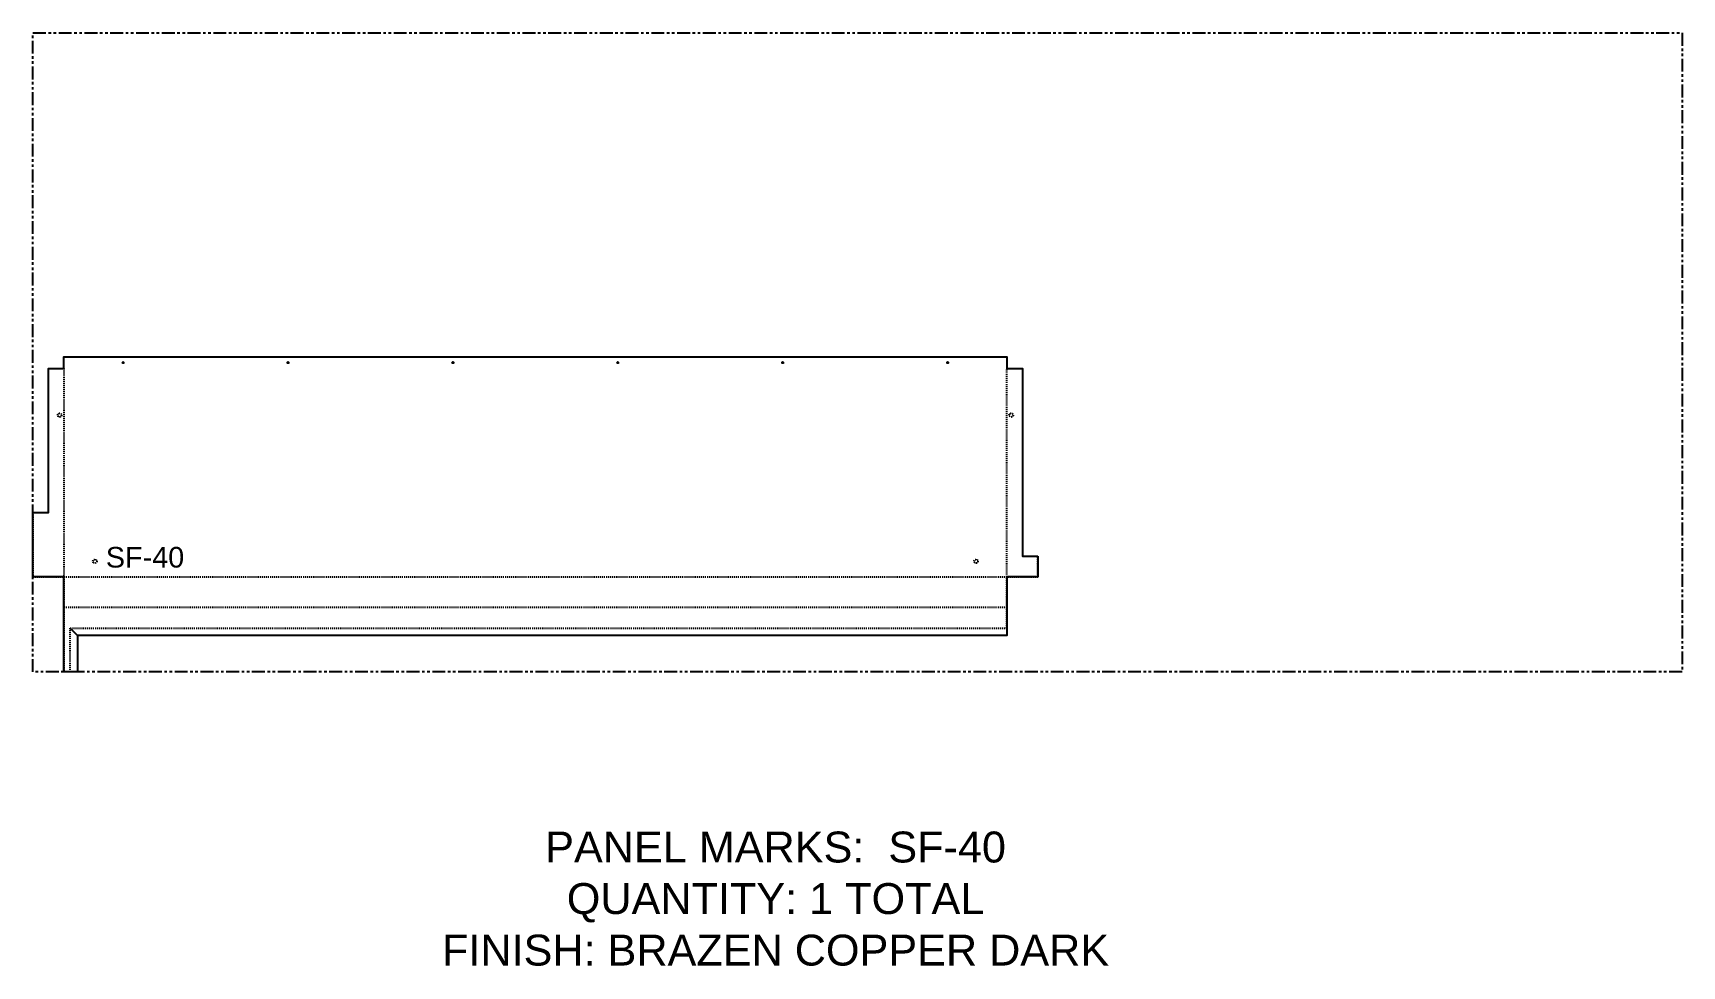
# Model space of a CAD drawing. Header units: inches. Extents: x 0 to 160, y -29 to 62.
import ezdxf

# ---------------------------------------------------------------- set-up
doc = ezdxf.new("R2010")
doc.units = ezdxf.units.IN
doc.header["$MEASUREMENT"] = 0
doc.linetypes.add('HIDDEN', pattern=[0.375, 0.25, -0.125])
doc.linetypes.add('PHANTOM', pattern=[2.5, 1.25, -0.25, 0.25, -0.25, 0.25, -0.25])
for name, color, linetype in [('CUT', 7, 'Continuous'), ('DIMS', 1, 'Continuous'), ('HOLES', 6, 'Continuous'), ('RELIEF', 82, 'Continuous'), ('ROUT', 1, 'HIDDEN'), ('SHEET', 5, 'PHANTOM'), ('TEXT', 2, 'PHANTOM'), ('WEEPS', 3, 'HIDDEN')]:
    doc.layers.add(name, color=color, linetype=linetype)
doc.styles.get("Standard").update_dxf_attribs({"font": 'arial.ttf'})

msp = doc.modelspace()

# ---------------------------------------------------------------- linework, layer by layer
at = {"layer": 'CUT', "ltscale": 0.25}
msp.add_lwpolyline([(97.5, 11.24), (97.5, 9.24), (94.5, 9.24), (94.5, 3.55), (4.31, 3.55), (4.31, 0), (3, 0), (3, 9.24), (0, 9.24), (0, 15.47), (1.5, 15.47), (1.5, 29.45), (3, 29.45), (3, 30.58), (94.5, 30.58), (94.5, 29.45), (96, 29.45), (96, 11.24)], close=True, dxfattribs=at)
at = {"layer": 'HOLES', "ltscale": 0.25}
for centre in [(8.75, 30.02), (24.75, 30.02), (40.75, 30.02), (56.75, 30.02), (72.75, 30.02), (88.75, 30.02)]:
    msp.add_circle(centre, 0.0625, dxfattribs=at)
at = {"layer": 'RELIEF'}
msp.add_line((4.31, 3.55), (3.71, 4.15), dxfattribs=at)
at = {"layer": 'ROUT', "ltscale": 0.25}
for p, q in [((3, 29.45), (3, 0)), ((94.5, 6.24), (3, 6.24))]:
    msp.add_line(p, q, dxfattribs=at)
for points in [[(3.62, 0), (3.62, 4.24), (94.5, 4.24), (94.5, 29.45)], [(0, 15.47), (0, 9.24), (97.5, 9.24), (97.5, 11.24)]]:
    msp.add_lwpolyline(points, dxfattribs=at)
at = {"layer": 'SHEET'}
msp.add_lwpolyline([(0, 62), (160, 62), (160, 0), (0, 0)], close=True, dxfattribs=at)
at = {"layer": 'WEEPS', "ltscale": 0.25}
for centre in [(2.59, 24.92), (94.91, 24.92), (6, 10.74), (91.5, 10.74)]:
    msp.add_circle(centre, 0.188, dxfattribs=at)

# ---------------------------------------------------------------- texts
at = {"layer": 'DIMS', "ltscale": 0.25, "insert": (10.87, 12.13), "char_height": 2, "attachment_point": 2}
msp.add_mtext_dynamic_manual_height_columns('SF-40', width=3.0859, gutter_width=10, heights=[0], dxfattribs=at)
at = {"layer": 'TEXT', "insert": (72.05, -22.01), "char_height": 3, "attachment_point": 5}
msp.add_mtext_dynamic_manual_height_columns('PANEL MARKS:  SF-40\\PQUANTITY: 1 TOTAL\\PFINISH: BRAZEN COPPER DARK', width=199.7409, gutter_width=1, heights=[0], dxfattribs=at)

doc.saveas('drawing.dxf')
